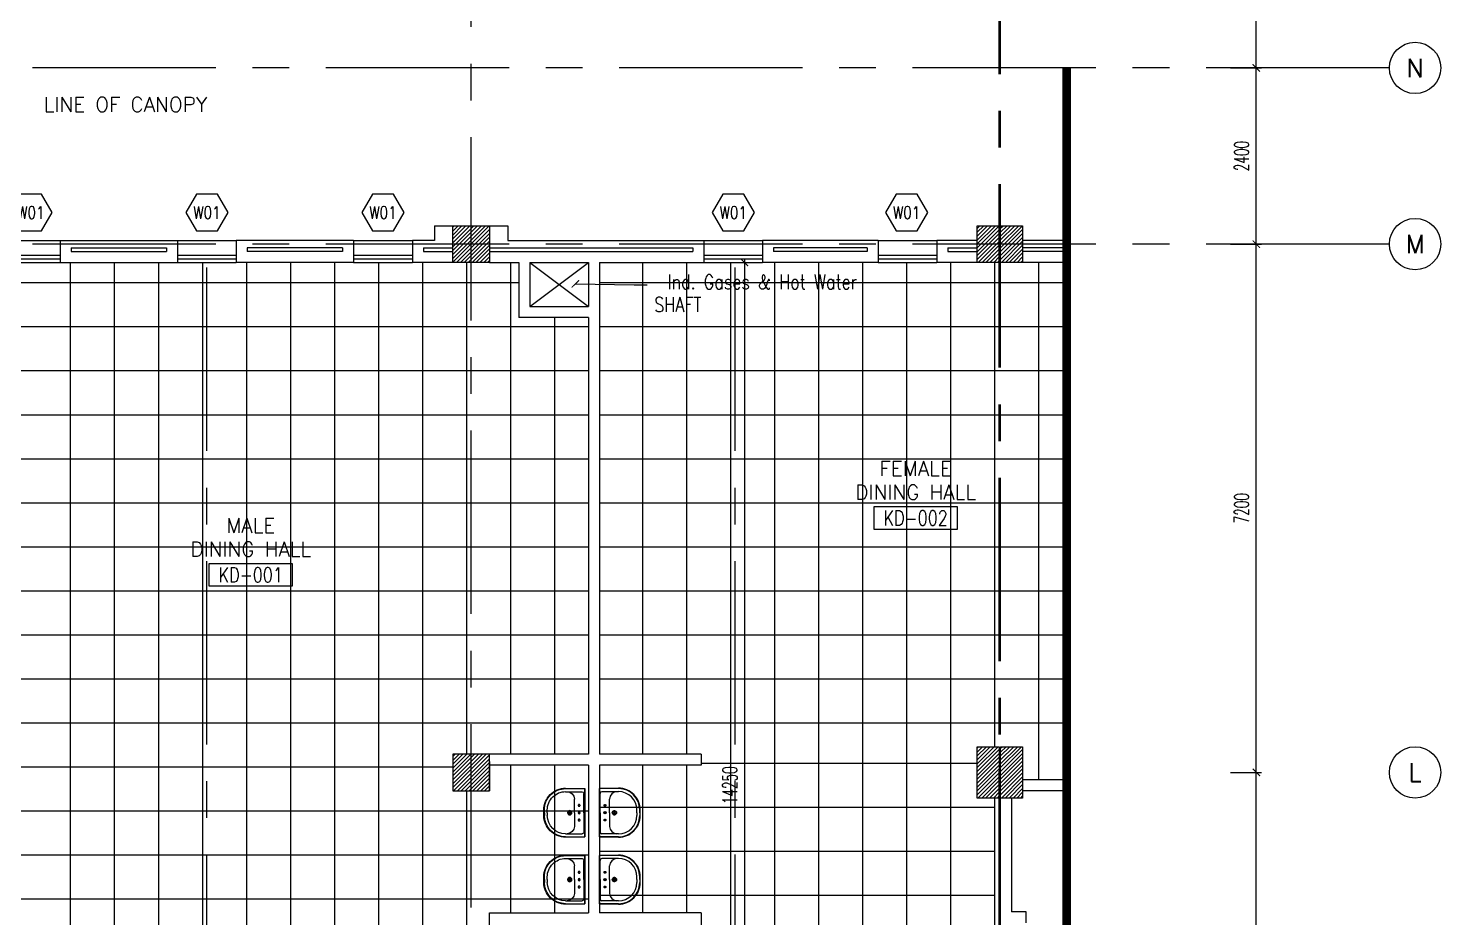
# Model space of a CAD drawing. Extents: x 417820 to 418166, y 43448 to 43632.
# Drawn here: x 417892.66 to 417911.92, y 43516.51 to 43528.64 of the extents above; entities that cross this region are included whole.
import ezdxf
from ezdxf.enums import TextEntityAlignment as Align

# ---------------------------------------------------------------- set-up
doc = ezdxf.new("R2010")
doc.units = 0
doc.header["$MEASUREMENT"] = 0
doc.header["$PDMODE"] = 3
doc.header["$PDSIZE"] = 0.1
for name, pattern in [('CENTER2', [1.125, 0.75, -0.125, 0.125, -0.125]), ('CENTERX2', [4, 2.5, -0.5, 0.5, -0.5]), ('DASHED', [0.75, 0.5, -0.25]), ('HIDDEN', [0.375, 0.25, -0.125])]:
    doc.linetypes.add(name, pattern=pattern)
doc.layers.get('0').update_dxf_attribs({"linetype": 'CONTINUOUS'})
doc.layers.get('DEFPOINTS').update_dxf_attribs({"linetype": 'CONTINUOUS'})
for name, color, linetype in [('A-JEERI', 3, 'CONTINUOUS'), ('AX', 6, 'CONTINUOUS'), ('AX-CR', 2, 'CONTINUOUS'), ('AX-DIM', 4, 'CONTINUOUS'), ('AX-TXT', 4, 'CONTINUOUS'), ('AXES', 11, 'CENTERX2'), ('CANOPY-LN', 3, 'CONTINUOUS'), ('CEILING', 4, 'CONTINUOUS'), ('COL', 2, 'CONTINUOUS'), ('DIM', 4, 'CONTINUOUS'), ('ELEV', 2, 'CONTINUOUS'), ('FIX', 3, 'CONTINUOUS'), ('HAT', 8, 'CONTINUOUS'), ('INSUL', 7, 'CONTINUOUS'), ('RM-BOX', 11, 'CONTINUOUS'), ('RM-NAME', 11, 'CONTINUOUS'), ('RM-NO', 11, 'CONTINUOUS'), ('SHAFT', 7, 'CONTINUOUS'), ('WALL', 2, 'CONTINUOUS'), ('WIN', 5, 'CONTINUOUS'), ('WIN-BOX', 3, 'CONTINUOUS'), ('WIN-NO', 5, 'CONTINUOUS')]:
    doc.layers.add(name, color=color, linetype=linetype)
doc.styles.add('ROMANS', font='ROMANS.shx', dxfattribs={"width": 0.6})
doc.dimstyles.new('STANDARD in', dxfattribs={"dimtxt": 0.2, "dimasz": 0.1, "dimexe": 0.07, "dimexo": 0.05, "dimgap": 0.1, "dimtad": 1, "dimdec": 0, "dimlfac": 1000, "dimzin": 0, "dimdsep": 46, "dimtxsty": 'ROMANS', "dimblk": 'ARCHTICK', "dimcen": 0.05, "dimdle": 0.05, "dimclrd": 4, "dimclre": 4, "dimclrt": 2, "dimadec": 0, "dimazin": 0, "dimtfac": 1, "dimtdec": 0, "dimtmove": 2, "dimatfit": 3, "dimldrblk": 'ARCHTICK', "dimfxl": 0, "dimtolj": 1, "dimtzin": 0, "dimarcsym": 0})

# ---------------------------------------------------------------- blocks, each defined once
blk = doc.blocks.new('RM1')
at = {"layer": 'RM-BOX'}
blk.add_lwpolyline([(570, -200), (-570, -200), (-570, -500), (570, -500)], close=True, dxfattribs=at)
at = {"layer": 'RM-NAME', "style": 'ROMANS'}
for tag, p in [('ROOMNAME1', (0, 324)), ('ROOMNAME2', (0, 0))]:
    blk.add_attdef(tag, text='', height=200, dxfattribs=at).set_placement(p, align=Align.MIDDLE)
at = {"layer": 'RM-NO', "style": 'ROMANS', "width": 0.8}
blk.add_attdef('ROOMNO', text='', height=200, dxfattribs=at).set_placement((0, -350), align=Align.MIDDLE)
blk = doc.blocks.new('*X44')
at = {"color": 0}
for p, q in [((203889, 62343), (204346, 62801)), ((203889, 62396), (204293, 62801)), ((203889, 62450), (204240, 62801)), ((203889, 62503), (204187, 62801)), ((203889, 62556), (204134, 62801)), ((203889, 62609), (204081, 62801)), ((203889, 62662), (204028, 62801)), ((203889, 62715), (203975, 62801)), ((203889, 62768), (203922, 62801)), ((203899, 62301), (204389, 62790)), ((203952, 62301), (204389, 62737)), ((204005, 62301), (204389, 62684)), ((204058, 62301), (204389, 62631)), ((204111, 62301), (204389, 62578)), ((204164, 62301), (204389, 62525)), ((204217, 62301), (204389, 62472)), ((204270, 62301), (204389, 62419)), ((204323, 62301), (204389, 62366)), ((204376, 62301), (204389, 62313))]:
    blk.add_line(p, q, dxfattribs=at)
blk = doc.blocks.new('WW1')
at = {"layer": 'WIN-BOX'}
blk.add_lwpolyline([(144, -250), (289, 0), (144, 250), (-144, 250), (-289, 0), (-144, -250)], close=True, dxfattribs=at)
at = {"layer": 'WIN-NO', "style": 'ROMANS', "width": 0.8}
blk.add_attdef('W00', text='', height=170, dxfattribs=at).set_placement((0, 0), align=Align.MIDDLE)
blk = doc.blocks.new('*X45')
at = {"color": 0}
for p, q in [((203887, 69501), (204387, 70001)), ((203889, 69556), (204334, 70001)), ((203889, 69609), (204281, 70001)), ((203889, 69662), (204228, 70001)), ((203889, 69715), (204175, 70001)), ((203889, 69768), (204121, 70001)), ((203889, 69821), (204068, 70001)), ((203889, 69874), (204015, 70001)), ((203889, 69927), (203962, 70001)), ((203889, 69980), (203909, 70001)), ((203940, 69501), (204389, 69950)), ((203993, 69501), (204389, 69897)), ((204046, 69501), (204389, 69844)), ((204099, 69501), (204389, 69791)), ((204152, 69501), (204389, 69738)), ((204205, 69501), (204389, 69685)), ((204258, 69501), (204389, 69632)), ((204311, 69501), (204389, 69579)), ((204364, 69501), (204389, 69526))]:
    blk.add_line(p, q, dxfattribs=at)
blk = doc.blocks.new('_ARCHTICK')
at = {"color": 0, "linetype": 'ByBlock', "const_width": 0.15}
blk.add_lwpolyline([(-0.5, -0.5), (0.5, 0.5)], dxfattribs=at)
blk = doc.blocks.new('*D179')
at = {"layer": 'AX-DIM', "color": 4, "lineweight": -2}
for p, q in [((417831.157, 43537.937), (417906.573, 43537.937)), ((417831.207, 43525.809), (417831.207, 43538.007)), ((417906.523, 43536.567), (417906.523, 43538.007))]:
    blk.add_line(p, q, dxfattribs=at)
at = {"layer": 'DEFPOINTS', "color": 0}
for p in [(417906.523, 43537.937), (417906.523, 43536.517), (417831.207, 43525.759)]:
    blk.add_point(p, dxfattribs=at)
at = {"layer": 'AX-DIM', "color": 4, "lineweight": -2, "xscale": 0.1, "yscale": 0.1, "zscale": 0.1, "rotation": 180}
blk.add_blockref('_ARCHTICK', (417831.207, 43537.937), dxfattribs=at)
at = {"layer": 'AX-DIM', "color": 4, "lineweight": -2, "xscale": 0.1, "yscale": 0.1, "zscale": 0.1}
blk.add_blockref('_ARCHTICK', (417906.523, 43537.937), dxfattribs=at)
at = {"layer": 'AX-DIM', "color": 2, "insert": (417868.865, 43538.137), "char_height": 0.2, "attachment_point": 5, "style": 'ROMANS'}
blk.add_mtext('\\A1;75316', dxfattribs=at)
blk = doc.blocks.new('C-300')
at = {"layer": 'HAT', "linetype": 'ByBlock', "ltscale": 0.3}
h = blk.add_hatch(dxfattribs=at)
h.set_pattern_fill('ANSI31', color=8, scale=300, style=0)
h.set_pattern_definition([(45, (-258496.182, -82361.005), (-26.5165043, 26.5165043), [])])
h.paths.add_polyline_path([(300, 500), (0, 500), (0, 250), (300, 250)])
h.paths.add_polyline_path([(300, 250), (0, 250), (0, 0), (300, 0)])
at = {"layer": 'COL'}
blk.add_lwpolyline([(0, 500), (300, 500), (300, 0), (0, 0)], close=True, dxfattribs=at)
blk = doc.blocks.new('LAV-003')
at = {"layer": 'FIX', "linetype": 'ByBlock'}
blk.add_line((-328, -25), (328, -25), dxfattribs=at)
at = {"layer": 'FIX', "linetype": 'Continuous', "lineweight": 20}
for p, q in [((-328, -285), (-328, -25)), ((0, -165), (-187, -165)), ((0, -165), (187, -165)), ((328, -285), (328, -25)), ((-288, -285), (-288, -265)), ((287, -285), (287, -265)), ((0, -535), (-38, -535)), ((0, -575), (-38, -575)), ((0, -535), (38, -535)), ((0, -575), (38, -575))]:
    blk.add_line(p, q, dxfattribs=at)
at = {"layer": 'FIX', "linetype": 'ByBlock', "ltscale": 0.3}
for p, q in [((-288, -265), (-288, -60)), ((0, -35), (-262, -35)), ((0, -35), (262, -35)), ((287, -265), (287, -60))]:
    blk.add_line(p, q, dxfattribs=at)
at = {"layer": 'FIX', "lineweight": 20}
for p, q in [((-16, -101), (15, -101)), ((0, -85), (0, -116))]:
    blk.add_line(p, q, dxfattribs=at)
at = {"layer": 'FIX', "linetype": 'DASHED', "lineweight": 20, "ltscale": 0.04}
for p, q in [((-36, -230), (37, -230)), ((0, -194), (0, -266))]:
    blk.add_line(p, q, dxfattribs=at)
at = {"layer": 'FIX', "linetype": 'Continuous', "lineweight": 20}
blk.add_lwpolyline([(295, -25), (0, -25), (-328, -25), (-334, -285, 0.414214), (-38, -582), (0, -582), (38, -582, 0.414214), (334, -285), (328, -25), (0, -25)], format="xyb", dxfattribs=at)
at = {"layer": 'FIX', "linetype": 'HIDDEN', "lineweight": 20, "ltscale": 0.05}
for centre in [(-100, -101), (100, -101)]:
    blk.add_circle(centre, 12.4, dxfattribs=at)
at = {"layer": 'FIX', "lineweight": 20}
for centre, radius in [((0, -101), 15.5), ((0, -230), 29.5), ((0, -230), 22.5)]:
    blk.add_circle(centre, radius, dxfattribs=at)
at = {"layer": 'FIX', "linetype": 'ByBlock', "ltscale": 0.3}
for centre, start, end in [((-262, -60), 90, 180), ((262, -60), 0, 90)]:
    blk.add_arc(centre, 25, start, end, dxfattribs=at)
at = {"layer": 'FIX', "linetype": 'Continuous', "lineweight": 20}
for centre, radius, start, end in [((-187, -265), 100, 90, 180), ((187, -265), 100, 0, 90), ((-38, -285), 290, 180, 270), ((-38, -285), 250, 180, 270), ((38, -285), 290, 270, 0), ((38, -285), 250, 270, 0)]:
    blk.add_arc(centre, radius, start, end, dxfattribs=at)
blk = doc.blocks.new('*D172')
at = {"layer": 'DEFPOINTS', "color": 0}
for p in [(417901.159, 43525.444), (417901.159, 43511.194), (417902.425, 43511.194)]:
    blk.add_point(p, dxfattribs=at)
at = {"layer": 'DIM', "color": 4, "lineweight": -2}
for p, q in [((417901.209, 43525.444), (417902.495, 43525.444)), ((417902.425, 43525.494), (417902.425, 43511.144)), ((417901.209, 43511.194), (417902.495, 43511.194))]:
    blk.add_line(p, q, dxfattribs=at)
at = {"layer": 'DIM', "color": 4, "lineweight": -2, "xscale": 0.1, "yscale": 0.1, "zscale": 0.1}
for p, rotation in [((417902.425, 43525.444), 90), ((417902.425, 43511.194), 270)]:
    blk.add_blockref('_ARCHTICK', p, dxfattribs=dict(at, rotation=rotation))
at = {"layer": 'DIM', "color": 2, "insert": (417902.225, 43518.319), "char_height": 0.2, "attachment_point": 5, "rotation": 90, "style": 'ROMANS'}
blk.add_mtext('\\A1;14250', dxfattribs=at)
blk = doc.blocks.new('AXL')
at = {"layer": 'AX-CR'}
blk.add_circle((-350, 0), 350, dxfattribs=at)
at = {"layer": 'AX-TXT', "style": 'ROMANS'}
blk.add_attdef('AX', text='', height=250, dxfattribs=at).set_placement((-350, 0), align=Align.MIDDLE)
blk = doc.blocks.new('*D191')
at = {"layer": 'AX-DIM', "color": 4, "linetype": 'ByBlock', "lineweight": -2}
for p, q in [((417909.402, 43525.644), (417909.402, 43528.144)), ((417909.052, 43528.094), (417909.472, 43528.094)), ((417909.052, 43525.694), (417909.472, 43525.694))]:
    blk.add_line(p, q, dxfattribs=at)
at = {"layer": 'DEFPOINTS', "color": 0, "linetype": 'ByBlock'}
for p in [(417909.002, 43528.094), (417909.402, 43528.094), (417909.002, 43525.694)]:
    blk.add_point(p, dxfattribs=at)
at = {"layer": 'AX-DIM', "color": 4, "linetype": 'ByBlock', "lineweight": -2, "xscale": 0.1, "yscale": 0.1, "zscale": 0.1}
for p, rotation in [((417909.402, 43528.094), 90), ((417909.402, 43525.694), 270)]:
    blk.add_blockref('_ARCHTICK', p, dxfattribs=dict(at, rotation=rotation))
at = {"layer": 'AX-DIM', "color": 2, "linetype": 'ByBlock', "insert": (417909.202, 43526.894), "char_height": 0.2, "attachment_point": 5, "rotation": 90, "style": 'ROMANS'}
blk.add_mtext('\\A1;2400', dxfattribs=at)
blk = doc.blocks.new('*D192')
at = {"layer": 'AX-DIM', "color": 4, "linetype": 'ByBlock', "lineweight": -2}
for p, q in [((417909.052, 43518.494), (417909.472, 43518.494)), ((417909.402, 43511.244), (417909.402, 43518.544)), ((417909.052, 43511.294), (417909.472, 43511.294))]:
    blk.add_line(p, q, dxfattribs=at)
at = {"layer": 'DEFPOINTS', "color": 0, "linetype": 'ByBlock'}
for p in [(417909.002, 43518.494), (417909.402, 43518.494), (417909.002, 43511.294)]:
    blk.add_point(p, dxfattribs=at)
at = {"layer": 'AX-DIM', "color": 4, "linetype": 'ByBlock', "lineweight": -2, "xscale": 0.1, "yscale": 0.1, "zscale": 0.1}
for p, rotation in [((417909.402, 43518.494), 90), ((417909.402, 43511.294), 270)]:
    blk.add_blockref('_ARCHTICK', p, dxfattribs=dict(at, rotation=rotation))
at = {"layer": 'AX-DIM', "color": 2, "linetype": 'ByBlock', "insert": (417909.202, 43514.894), "char_height": 0.2, "attachment_point": 5, "rotation": 90, "style": 'ROMANS'}
blk.add_mtext('\\A1;7200', dxfattribs=at)
blk = doc.blocks.new('*D195')
at = {"layer": 'AX-DIM', "color": 4, "linetype": 'ByBlock', "lineweight": -2}
for p, q in [((417909.052, 43525.694), (417909.472, 43525.694)), ((417909.402, 43518.444), (417909.402, 43525.744)), ((417909.052, 43518.494), (417909.472, 43518.494))]:
    blk.add_line(p, q, dxfattribs=at)
at = {"layer": 'DEFPOINTS', "color": 0, "linetype": 'ByBlock'}
for p in [(417909.002, 43525.694), (417909.402, 43525.694), (417909.002, 43518.494)]:
    blk.add_point(p, dxfattribs=at)
at = {"layer": 'AX-DIM', "color": 4, "linetype": 'ByBlock', "lineweight": -2, "xscale": 0.1, "yscale": 0.1, "zscale": 0.1}
for p, rotation in [((417909.402, 43525.694), 90), ((417909.402, 43518.494), 270)]:
    blk.add_blockref('_ARCHTICK', p, dxfattribs=dict(at, rotation=rotation))
at = {"layer": 'AX-DIM', "color": 2, "linetype": 'ByBlock', "insert": (417909.202, 43522.094), "char_height": 0.2, "attachment_point": 5, "rotation": 90, "style": 'ROMANS'}
blk.add_mtext('\\A1;7200', dxfattribs=at)
blk = doc.blocks.new('*D199')
at = {"layer": 'AX-DIM', "color": 4, "linetype": 'ByBlock', "lineweight": -2}
for p, q in [((417909.052, 43531.094), (417909.472, 43531.094)), ((417909.402, 43528.044), (417909.402, 43531.144)), ((417909.052, 43528.094), (417909.472, 43528.094))]:
    blk.add_line(p, q, dxfattribs=at)
at = {"layer": 'DEFPOINTS', "color": 0, "linetype": 'ByBlock'}
for p in [(417909.002, 43531.094), (417909.402, 43531.094), (417909.002, 43528.094)]:
    blk.add_point(p, dxfattribs=at)
at = {"layer": 'AX-DIM', "color": 4, "linetype": 'ByBlock', "lineweight": -2, "xscale": 0.1, "yscale": 0.1, "zscale": 0.1}
for p, rotation in [((417909.402, 43531.094), 90), ((417909.402, 43528.094), 270)]:
    blk.add_blockref('_ARCHTICK', p, dxfattribs=dict(at, rotation=rotation))
at = {"layer": 'AX-DIM', "color": 2, "linetype": 'ByBlock', "insert": (417909.202, 43529.594), "char_height": 0.2, "attachment_point": 5, "rotation": 90, "style": 'ROMANS'}
blk.add_mtext('\\A1;3000', dxfattribs=at)

msp = doc.modelspace()

# ---------------------------------------------------------------- hatches: boundary and pattern name
at = {"layer": 'HAT'}
h = msp.add_hatch(dxfattribs=at)
h.set_pattern_fill('ANSI31', color=256, scale=0.3, style=0)
h.set_pattern_definition([(45, (417522.151385, 43455.963322), (-0.0265165043, 0.0265165043), [])])
h.paths.add_polyline_path([(417905.8966, 43518.4943), (417905.8966, 43518.8443), (417905.5966, 43518.8443), (417905.5966, 43518.4943)])
h.paths.add_polyline_path([(417905.5966, 43518.1443), (417905.8966, 43518.1443), (417905.8966, 43518.4943), (417905.5966, 43518.4943)])
h = msp.add_hatch(dxfattribs=at)
h.set_pattern_fill('ANSI31', color=256, scale=0.3, style=0)
h.set_pattern_definition([(45, (417522.471385, 43455.963322), (-0.0265165043, 0.0265165043), [])])
h.paths.add_polyline_path([(417906.2166, 43518.4943), (417906.2166, 43518.8443), (417905.9166, 43518.8443), (417905.9166, 43518.4943)])
h.paths.add_polyline_path([(417905.9166, 43518.1443), (417906.2166, 43518.1443), (417906.2166, 43518.4943), (417905.9166, 43518.4943)])

# ---------------------------------------------------------------- linework, layer by layer
at = {"layer": 'AXES'}
for p, q in [((417898.6966, 43448.6529), (417898.6966, 43538.4875)), ((417905.8966, 43460.01), (417905.8966, 43538.1375)), ((417905.9166, 43460.01), (417905.9166, 43538.1375)), ((417911.2163, 43528.0943), (417889.6966, 43528.0943)), ((417911.2163, 43525.6943), (417889.6966, 43525.6943)), ((417895.0966, 43466.8743), (417895.0966, 43525.6943)), ((417902.2966, 43466.8743), (417902.2966, 43525.6943))]:
    msp.add_line(p, q, dxfattribs=at)
at = {"layer": 'CEILING'}
for p, q in [((417893.2341, 43525.4443), (417893.2341, 43511.1943)), ((417893.8341, 43525.4443), (417893.8341, 43511.1943)), ((417894.4341, 43525.4443), (417894.4341, 43511.1943)), ((417895.0341, 43525.4443), (417895.0341, 43511.1943)), ((417895.6341, 43525.4443), (417895.6341, 43511.1943)), ((417896.2341, 43525.4443), (417896.2341, 43511.1943)), ((417896.8341, 43525.4443), (417896.8341, 43511.1943)), ((417897.4341, 43525.4443), (417897.4341, 43511.1943)), ((417898.0341, 43525.4443), (417898.0341, 43511.1943)), ((417898.6341, 43525.4443), (417898.6341, 43518.7443)), ((417899.2341, 43525.4443), (417899.2341, 43518.7443)), ((417901.0341, 43525.4443), (417901.0341, 43518.7443)), ((417901.6341, 43525.4443), (417901.6341, 43518.7443)), ((417902.2341, 43525.4443), (417902.2341, 43511.1943)), ((417902.8341, 43525.4443), (417902.8341, 43511.1943)), ((417903.4341, 43525.4443), (417903.4341, 43511.1943)), ((417904.0341, 43525.4443), (417904.0341, 43511.1943)), ((417904.6341, 43525.4443), (417904.6341, 43511.1943)), ((417905.2341, 43525.4443), (417905.2341, 43513.1693)), ((417905.8341, 43525.4443), (417905.8341, 43518.8443)), ((417906.4341, 43525.4443), (417906.4341, 43518.3943)), ((417890.9716, 43525.1693), (417899.3466, 43525.1693)), ((417900.4466, 43525.1693), (417906.8165, 43525.1693)), ((417899.8341, 43524.6943), (417899.8341, 43518.7443)), ((417890.9716, 43524.5693), (417900.2966, 43524.5693)), ((417900.4466, 43524.5693), (417906.8165, 43524.5693)), ((417890.9716, 43523.9693), (417900.2966, 43523.9693)), ((417900.4466, 43523.9693), (417906.8165, 43523.9693)), ((417890.9716, 43523.3693), (417900.2966, 43523.3693)), ((417900.4466, 43523.3693), (417906.8165, 43523.3693)), ((417890.9716, 43522.7693), (417900.2966, 43522.7693)), ((417900.4466, 43522.7693), (417906.8165, 43522.7693)), ((417890.9716, 43522.1693), (417900.2966, 43522.1693)), ((417900.4466, 43522.1693), (417906.8165, 43522.1693)), ((417890.9716, 43521.5693), (417900.2966, 43521.5693)), ((417900.4466, 43521.5693), (417906.8165, 43521.5693)), ((417890.9716, 43520.9693), (417900.2966, 43520.9693)), ((417900.4466, 43520.9693), (417906.8165, 43520.9693)), ((417890.9716, 43520.3693), (417900.2966, 43520.3693)), ((417900.4466, 43520.3693), (417906.8165, 43520.3693)), ((417890.9716, 43519.7693), (417900.2966, 43519.7693)), ((417900.4466, 43519.7693), (417906.8165, 43519.7693)), ((417890.9716, 43519.1693), (417900.2966, 43519.1693)), ((417900.4466, 43519.1693), (417906.8165, 43519.1693)), ((417891.7466, 43518.5693), (417898.4466, 43518.5693)), ((417899.2341, 43518.5943), (417899.2341, 43516.582)), ((417899.8341, 43518.5943), (417899.8341, 43516.582)), ((417901.0341, 43518.5943), (417901.0341, 43516.582)), ((417901.6341, 43518.5943), (417901.6341, 43516.582)), ((417901.8348, 43518.6193), (417905.5966, 43518.6193)), ((417898.6341, 43518.2443), (417898.6341, 43511.1943)), ((417905.8341, 43518.1443), (417905.8341, 43513.1693)), ((417890.9716, 43517.9693), (417900.2966, 43517.9693)), ((417900.4466, 43518.0193), (417905.8341, 43518.0193)), ((417890.9716, 43517.3693), (417900.2966, 43517.3693)), ((417900.4466, 43517.4193), (417905.8341, 43517.4193)), ((417890.9716, 43516.7693), (417900.2966, 43516.7693)), ((417900.4466, 43516.8193), (417905.8341, 43516.8193))]:
    msp.add_line(p, q, dxfattribs=at)
at = {"layer": 'COL'}
for points in [[(417898.4466, 43525.4443), (417898.4466, 43525.9443), (417898.9466, 43525.9443), (417898.9466, 43525.4443)], [(417898.4466, 43518.7443), (417898.4466, 43518.2443), (417898.9466, 43518.2443), (417898.9466, 43518.7443)], [(417905.8966, 43518.8443), (417905.8966, 43518.1443), (417905.5966, 43518.1443), (417905.5966, 43518.8443)], [(417906.2166, 43518.8443), (417906.2166, 43518.1443), (417905.9166, 43518.1443), (417905.9166, 43518.8443)]]:
    msp.add_lwpolyline(points, close=True, dxfattribs=at)
at = {"layer": 'ELEV', "linetype": 'CENTER2', "const_width": 0.12}
msp.add_lwpolyline([(417906.8165, 43461.0859), (417906.8165, 43528.0943)], dxfattribs=at)
at = {"layer": 'INSUL'}
for p, q in [((417893.2466, 43525.6443), (417894.5466, 43525.6443)), ((417893.2466, 43525.6443), (417893.2466, 43525.5943)), ((417894.5466, 43525.6443), (417894.5466, 43525.5943)), ((417896.9466, 43525.6443), (417895.6466, 43525.6443)), ((417895.6466, 43525.6443), (417895.6466, 43525.5943)), ((417896.9466, 43525.6443), (417896.9466, 43525.5943)), ((417898.0466, 43525.6443), (417898.4466, 43525.6443)), ((417898.0466, 43525.6443), (417898.0466, 43525.5943)), ((417898.9466, 43525.6443), (417901.7216, 43525.6443)), ((417901.7216, 43525.6443), (417901.7216, 43525.5943)), ((417904.0966, 43525.6443), (417902.8216, 43525.6443)), ((417902.8216, 43525.6443), (417902.8216, 43525.5943)), ((417904.0966, 43525.6443), (417904.0966, 43525.5943)), ((417905.1966, 43525.6443), (417905.5966, 43525.6443)), ((417905.1966, 43525.6443), (417905.1966, 43525.5943)), ((417906.8165, 43525.6443), (417906.2166, 43525.6443)), ((417893.2466, 43525.5943), (417894.5466, 43525.5943)), ((417896.9466, 43525.5943), (417895.6466, 43525.5943)), ((417898.0466, 43525.5943), (417898.4466, 43525.5943)), ((417898.9466, 43525.5943), (417901.7216, 43525.5943)), ((417904.0966, 43525.5943), (417902.8216, 43525.5943)), ((417905.1966, 43525.5943), (417905.5966, 43525.5943)), ((417906.8165, 43525.5943), (417906.2166, 43525.5943))]:
    msp.add_line(p, q, dxfattribs=at)
at = {"layer": 'SHAFT', "linetype": 'ByBlock'}
for p, q in [((417899.4966, 43525.4443), (417900.2966, 43524.8443)), ((417899.4966, 43524.8443), (417900.2966, 43525.4443))]:
    msp.add_line(p, q, dxfattribs=at)
at = {"layer": 'WALL'}
for p, q in [((417898.1966, 43525.9443), (417898.1966, 43525.7443)), ((417898.1966, 43525.9443), (417899.1966, 43525.9443)), ((417899.1966, 43525.9443), (417899.1966, 43525.7443)), ((417893.0966, 43525.7443), (417894.6966, 43525.7443)), ((417893.0966, 43525.7443), (417893.0966, 43525.4443)), ((417894.6966, 43525.7443), (417894.6966, 43525.4443)), ((417897.0966, 43525.7443), (417895.4966, 43525.7443)), ((417895.4966, 43525.7443), (417895.4966, 43525.4443)), ((417897.0966, 43525.7443), (417897.0966, 43525.4443)), ((417897.8966, 43525.7443), (417897.8966, 43525.4443)), ((417898.1966, 43525.7443), (417897.8966, 43525.7443)), ((417899.1966, 43525.7443), (417901.8716, 43525.7443)), ((417901.8716, 43525.7443), (417901.8716, 43525.4443)), ((417904.2466, 43525.7443), (417902.6716, 43525.7443)), ((417902.6716, 43525.7443), (417902.6716, 43525.4443)), ((417904.2466, 43525.7443), (417904.2466, 43525.4443)), ((417905.0466, 43525.7443), (417905.0466, 43525.4443)), ((417905.5966, 43525.7443), (417905.0466, 43525.7443)), ((417906.8165, 43525.7443), (417906.2166, 43525.7443)), ((417893.0966, 43525.4443), (417894.6966, 43525.4443)), ((417897.0966, 43525.4443), (417895.4966, 43525.4443)), ((417898.4466, 43525.4443), (417897.8966, 43525.4443)), ((417898.9466, 43525.4443), (417899.3466, 43525.4443)), ((417899.3466, 43525.4443), (417899.3466, 43524.6943)), ((417899.4966, 43525.4443), (417900.2966, 43525.4443)), ((417899.4966, 43525.4443), (417899.4966, 43524.8443)), ((417900.2966, 43525.4443), (417900.2966, 43524.8443)), ((417900.2966, 43525.4443), (417900.2966, 43524.8443)), ((417900.4466, 43525.4443), (417900.4466, 43518.7443)), ((417900.4466, 43525.4443), (417901.8716, 43525.4443)), ((417904.2466, 43525.4443), (417902.6716, 43525.4443)), ((417905.5966, 43525.4443), (417905.0466, 43525.4443)), ((417906.8165, 43525.4443), (417906.2166, 43525.4443)), ((417899.4966, 43524.8443), (417900.2966, 43524.8443)), ((417900.2966, 43524.6943), (417899.3466, 43524.6943)), ((417900.2966, 43524.6943), (417900.2966, 43518.7443)), ((417900.2966, 43518.7443), (417898.9466, 43518.7443)), ((417901.8348, 43518.7443), (417900.4466, 43518.7443)), ((417901.8348, 43518.7443), (417901.8348, 43518.5943)), ((417898.9466, 43518.6443), (417898.9466, 43518.2443)), ((417900.2966, 43518.5943), (417898.9466, 43518.5943)), ((417900.2966, 43518.5943), (417900.2966, 43516.582)), ((417901.8348, 43518.5943), (417900.4466, 43518.5943)), ((417900.4466, 43518.5943), (417900.4466, 43516.582)), ((417906.8165, 43518.3943), (417906.2166, 43518.3943)), ((417905.9166, 43516.3317), (417905.9166, 43518.1443)), ((417906.0666, 43518.1443), (417906.0666, 43516.5943)), ((417906.8165, 43518.2443), (417906.2166, 43518.2443)), ((417898.9466, 43516.582), (417900.2966, 43516.582)), ((417898.9466, 43516.182), (417898.9466, 43516.582)), ((417901.8348, 43516.582), (417900.4466, 43516.582)), ((417901.8348, 43516.582), (417901.8348, 43516.182)), ((417906.2666, 43516.5943), (417906.0666, 43516.5943)), ((417906.2666, 43516.4443), (417906.2666, 43516.5943))]:
    msp.add_line(p, q, dxfattribs=at)
at = {"layer": 'WIN'}
for p, q in [((417892.2966, 43525.7443), (417893.0966, 43525.7443)), ((417894.6966, 43525.7443), (417895.4966, 43525.7443)), ((417897.0966, 43525.7443), (417897.8966, 43525.7443)), ((417901.8716, 43525.7443), (417902.6716, 43525.7443)), ((417904.2466, 43525.7443), (417905.0466, 43525.7443)), ((417892.2966, 43525.5443), (417893.0966, 43525.5443)), ((417892.2966, 43525.4943), (417893.0966, 43525.4943)), ((417892.2966, 43525.4443), (417893.0966, 43525.4443)), ((417894.6966, 43525.5443), (417895.4966, 43525.5443)), ((417894.6966, 43525.4943), (417895.4966, 43525.4943)), ((417894.6966, 43525.4443), (417895.4966, 43525.4443)), ((417897.0966, 43525.5443), (417897.8966, 43525.5443)), ((417897.0966, 43525.4943), (417897.8966, 43525.4943)), ((417897.0966, 43525.4443), (417897.8966, 43525.4443)), ((417901.8716, 43525.5443), (417902.6716, 43525.5443)), ((417901.8716, 43525.4943), (417902.6716, 43525.4943)), ((417901.8716, 43525.4443), (417902.6716, 43525.4443)), ((417904.2466, 43525.5443), (417905.0466, 43525.5443)), ((417904.2466, 43525.4943), (417905.0466, 43525.4943)), ((417904.2466, 43525.4443), (417905.0466, 43525.4443))]:
    msp.add_line(p, q, dxfattribs=at)

# ---------------------------------------------------------------- block references
at = {"layer": 'A-JEERI', "linetype": 'ByBlock', "yscale": 0.0009999999892897904, "zscale": 0.001}
for p, xscale, rotation in [((417900.2716, 43517.9444), -0.0009999999892897904, 270), ((417900.4216, 43517.9444), 0.0009999999892897904, 90), ((417900.2716, 43517.0324), -0.0009999999892897904, 270), ((417900.4216, 43517.0324), 0.0009999999892897904, 90)]:
    msp.add_blockref('LAV-003', p, dxfattribs=dict(at, xscale=xscale, rotation=rotation))
at = {"layer": 'AX', "xscale": 0.001000000047497451, "yscale": 0.0009999999892897904, "zscale": 0.001}
for p, values in [((417911.9163, 43528.0943), {'AX': 'N'}), ((417911.9163, 43525.6943), {'AX': 'M'}), ((417911.9163, 43518.4943), {'AX': 'L'})]:
    msp.add_blockref('AXL', p, dxfattribs=at).add_auto_attribs(values)
at = {"layer": 'COL', "linetype": 'ByBlock', "xscale": 0.001000000047497451, "yscale": 0.0009999999892897904, "zscale": 0.001}
for p in [(417905.5966, 43525.4443), (417905.9166, 43525.4443)]:
    msp.add_blockref('C-300', p, dxfattribs=at)
at = {"layer": 'HAT', "xscale": 0.001000000047497451, "yscale": 0.0009999999892897904, "zscale": 0.001}
for name in ['*X45', '*X44']:
    msp.add_blockref(name, (417694.5581, 43455.9433), dxfattribs=at)
for p, values in [((417904.7575, 43522.3111), {'ROOMNO': 'KD-002', 'ROOMNAME2': 'DINING HALL', 'ROOMNAME1': 'FEMALE'}), ((417895.6934, 43521.5352), {'ROOMNO': 'KD-001', 'ROOMNAME2': 'DINING HALL', 'ROOMNAME1': 'MALE'})]:
    msp.add_blockref('RM1', p, dxfattribs=at).add_auto_attribs(values)
at = {"layer": 'WIN-NO', "xscale": 0.001000000047497451, "yscale": 0.0009999999892897904, "zscale": 0.001}
for p in [(417892.6966, 43526.1233), (417895.0966, 43526.1233), (417897.4966, 43526.1233), (417902.2716, 43526.1233), (417904.6348, 43526.1233)]:
    msp.add_blockref('WW1', p, dxfattribs=at).add_auto_attribs({'W00': 'W01'})

# ---------------------------------------------------------------- texts
at = {"layer": 'CANOPY-LN', "color": 4, "style": 'ROMANS'}
msp.add_text('LINE OF CANOPY', height=0.2, dxfattribs=at).set_placement((417893.9857, 43527.5965), align=Align.MIDDLE)
at = {"layer": 'SHAFT', "color": 4, "style": 'ROMANS', "width": 0.8}
for s, p in [('Ind. Gases & Hot Water', (417902.6678, 43525.1777)), ('SHAFT', (417901.5161, 43524.8713))]:
    msp.add_text(s, height=0.2, dxfattribs=at).set_placement(p, align=Align.MIDDLE)

# ---------------------------------------------------------------- dimensions: what is measured, and where the dimension line sits
at = {"layer": 'AX-DIM'}
dim = msp.add_linear_dim(base=(417906.5226, 43537.9373), p1=(417831.2066, 43525.7589), p2=(417906.5226, 43536.5173), dimstyle='STANDARD in', dxfattribs=at)
dim.commit()
dim.dimension.update_dxf_attribs({"geometry": '*D179', "text_midpoint": (417868.8646, 43538.1373)})
at = {"layer": 'AX-DIM', "linetype": 'ByBlock'}
for base, p1, p2, picture, middle in [((417909.4023, 43531.0943), (417909.0023, 43528.0943), (417909.0023, 43531.0943), '*D199', (417909.2023, 43529.5943)), ((417909.4023, 43528.0943), (417909.0023, 43525.6943), (417909.0023, 43528.0943), '*D191', (417909.2023, 43526.8943)), ((417909.4023, 43525.6943), (417909.0023, 43518.4943), (417909.0023, 43525.6943), '*D195', (417909.2023, 43522.0943)), ((417909.4023, 43518.4943), (417909.0023, 43511.2943), (417909.0023, 43518.4943), '*D192', (417909.2023, 43514.8943))]:
    dim = msp.add_linear_dim(base=base, p1=p1, p2=p2, angle=90, dimstyle='STANDARD in', dxfattribs=at)
    dim.commit()
    dim.dimension.update_dxf_attribs({"geometry": picture, "text_midpoint": middle})
at = {"layer": 'DIM'}
dim = msp.add_linear_dim(base=(417902.4251, 43511.1943), p1=(417901.1591, 43525.4443), p2=(417901.1591, 43511.1943), angle=90, dimstyle='STANDARD in', dxfattribs=at)
dim.commit()
dim.dimension.update_dxf_attribs({"geometry": '*D172', "text_midpoint": (417902.2251, 43518.3193)})

# ---------------------------------------------------------------- leaders
at = {"layer": 'SHAFT', "color": 6, "linetype": 'ByBlock', "ltscale": 0.3}
msp.add_leader([(417900.1203, 43525.1526), (417900.9197, 43525.1391), (417901.0984, 43525.1391)], dimstyle='STANDARD in', dxfattribs=at)

doc.saveas('drawing.dxf')
